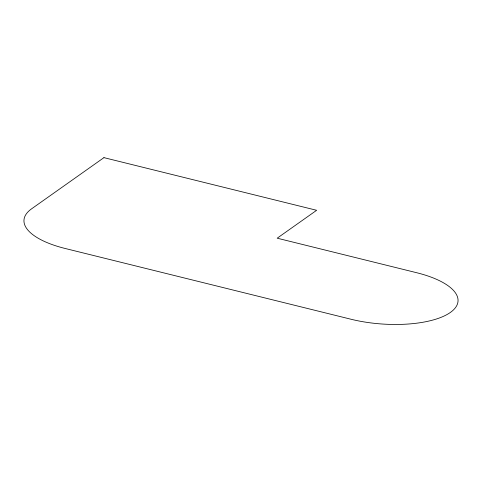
<?xml version="1.0" encoding="UTF-8"?>
<svg xmlns="http://www.w3.org/2000/svg" width="482" height="482" viewBox="0 0 482 482"><rect width="100%" height="100%" fill="white"/><g stroke="black" fill="none" stroke-linecap="round" stroke-linejoin="round"><path stroke-width="0.72" d="M103.943 157.644L31.631 208.796A74.306 28.077 4 0 0 65.227 248.495L351.035 319.247A74.306 28.077 4 0 0 450.369 312.444A74.306 28.077 4 0 0 416.773 272.746L277.192 238.192L316.638 210.291L103.943 157.644"/></g></svg>
